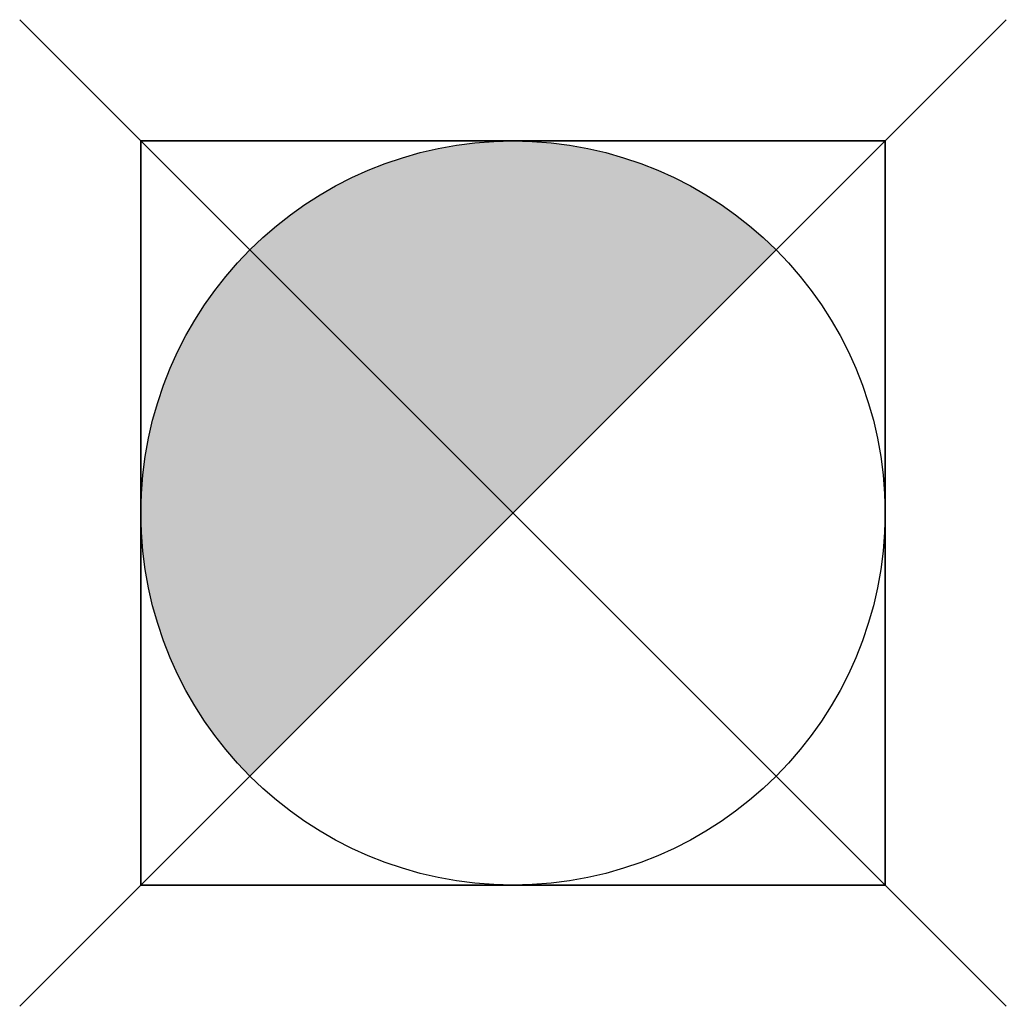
# Model space of a CAD drawing. Extents: x -2.65 to 2.65, y -2.65 to 2.65.
import ezdxf

# ---------------------------------------------------------------- set-up
doc = ezdxf.new("R2010")
doc.units = 0
doc.header["$LTSCALE"] = 0.2

msp = doc.modelspace()

# ---------------------------------------------------------------- hatches: boundary and pattern name
msp.add_hatch(color=256).paths.add_polyline_path([(1.4141, 1.4143, 0.664858), (-1.9999, 0.0183), (-1.9999, -0.0183, 0.196534), (-1.4142, -1.4142)])

# ---------------------------------------------------------------- linework, layer by layer
at = {"ltscale": 0.1, "flags": 128}
for points in [[(-2.6517, 2.6517), (2.6517, -2.6517)], [(2.6517, 2.6517), (-2.6517, -2.6517)]]:
    msp.add_lwpolyline(points, dxfattribs=at)
at = {"flags": 128}
msp.add_lwpolyline([(-2.0001, 2.0001), (1.9999, 2.0001), (1.9999, -1.9999), (-2.0001, -1.9999)], close=True, dxfattribs=at)
at = {"lineweight": -3, "flags": 128}
msp.add_lwpolyline([(2.0001, -1.9999), (1.9999, 2.0001), (-2.0001, 1.9999), (-1.9999, -2.0001)], close=True, dxfattribs=at)
at = {"lineweight": -3}
msp.add_circle((0, 0), 2, dxfattribs=at)

doc.saveas('drawing.dxf')
